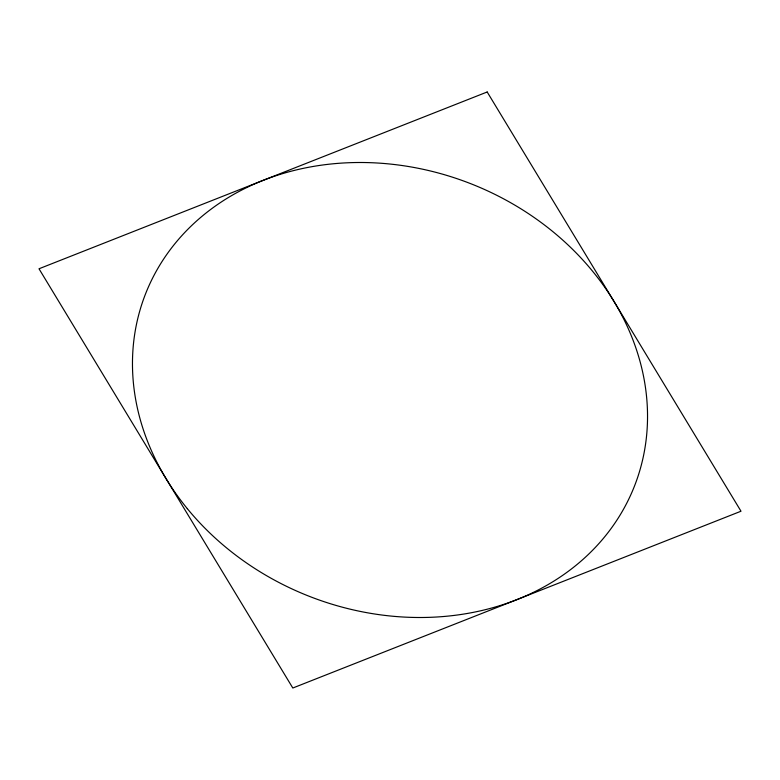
<?xml version="1.0" encoding="UTF-8"?>
<svg xmlns="http://www.w3.org/2000/svg" width="780" height="780" viewBox="0 0 780 780"><rect width="100%" height="100%" fill="white"/><g stroke="black" fill="none" stroke-linecap="round" stroke-linejoin="round"><path stroke-width="1.17" d="M487.188 91.981L39 268.778L292.812 688.018L741 511.222L487.188 91.981M187.317 508.648A262.675 221.54 21.5 0 0 628.943 498.771A262.675 221.54 21.5 0 0 353.74 162.572A262.675 221.54 21.5 0 0 187.317 508.648"/></g></svg>
